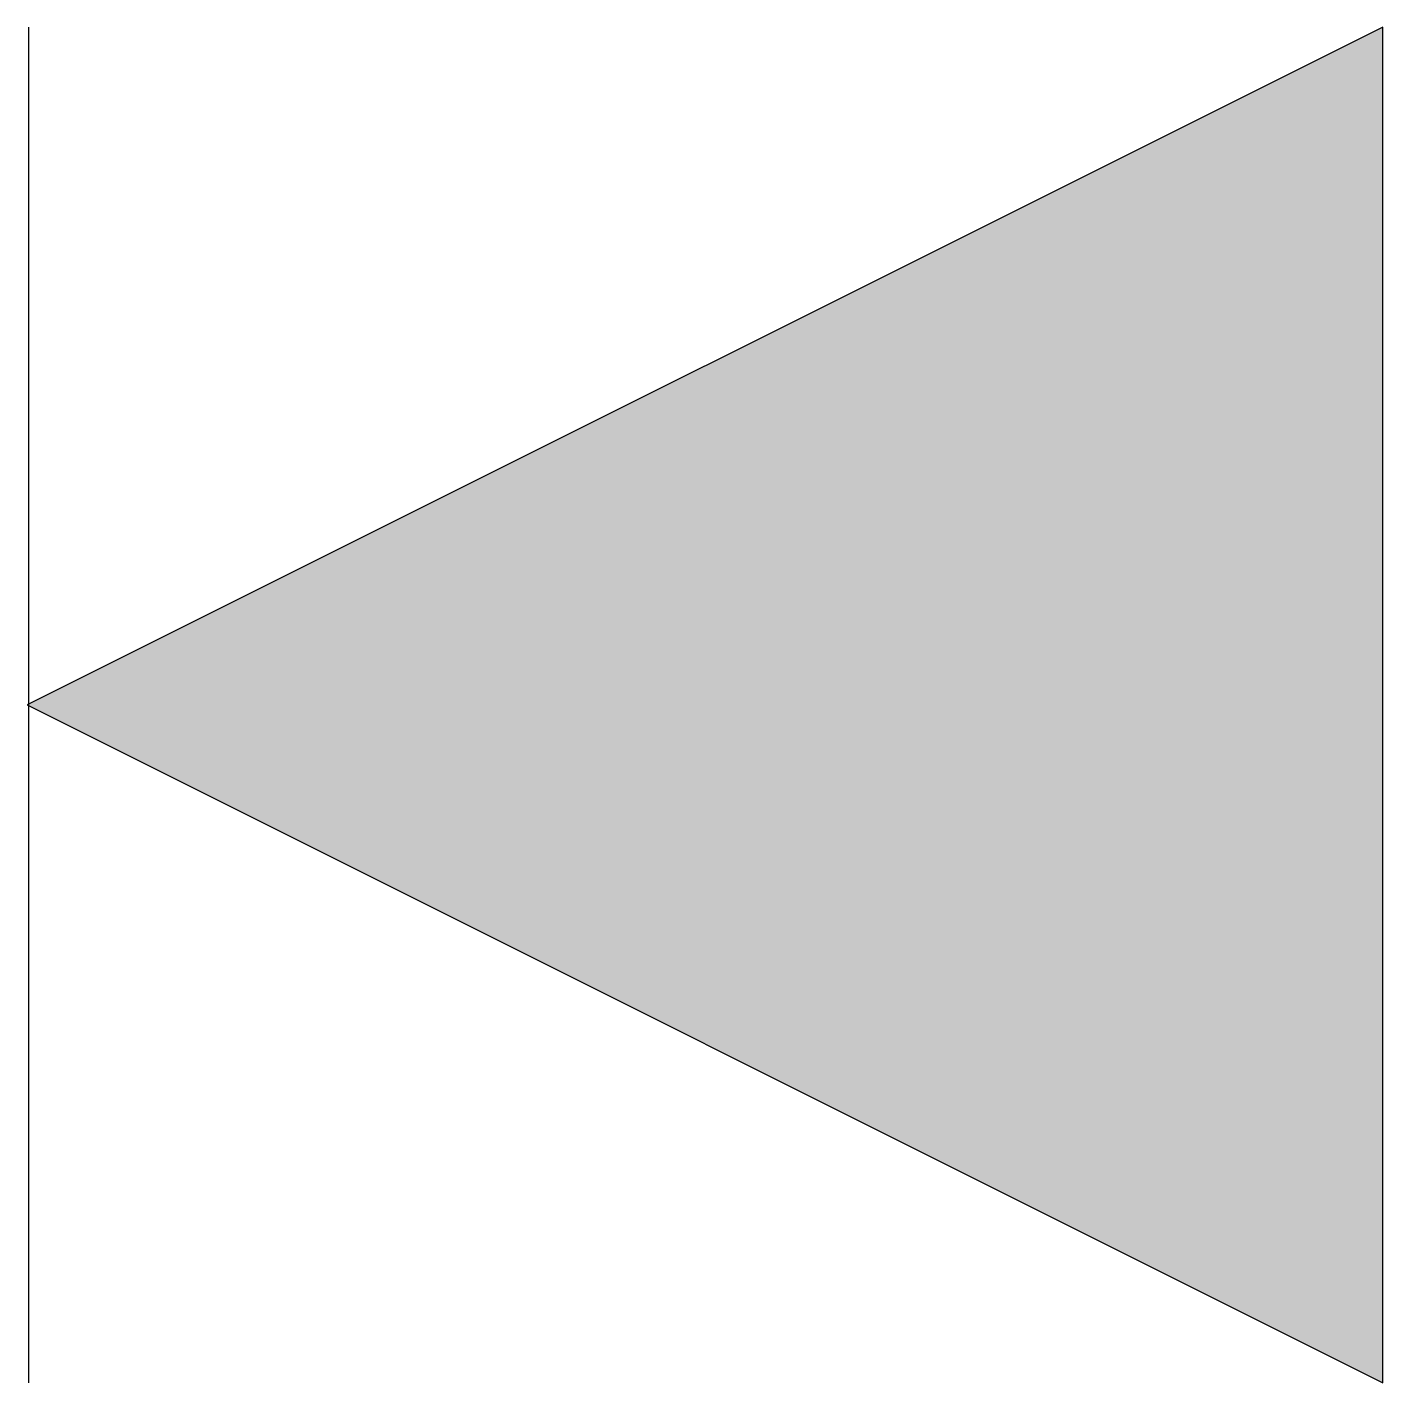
# Model space of a CAD drawing. Header units: millimetres. Extents: x -75 to 75, y -75 to 75.
import ezdxf

# ---------------------------------------------------------------- set-up
doc = ezdxf.new("R2010")
doc.units = ezdxf.units.MM

msp = doc.modelspace()

# ---------------------------------------------------------------- hatches: boundary and pattern name
at = {"linetype": 'ByBlock', "lineweight": -2}
h = msp.add_hatch(color=0, dxfattribs=at)
h.dxf.hatch_style = 1
h.paths.add_polyline_path([(74.93, 75.04), (-75.07, 0.04), (74.93, -74.96)])

# ---------------------------------------------------------------- linework, layer by layer
at = {"color": 0, "linetype": 'ByBlock', "lineweight": -2}
msp.add_line((-74.93, 75.04), (-74.93, -74.96), dxfattribs=at)
msp.add_lwpolyline([(-75.07, 0.04), (74.93, -74.96), (74.93, 75.04), (-75.07, 0.04)], dxfattribs=at)

doc.saveas('drawing.dxf')
